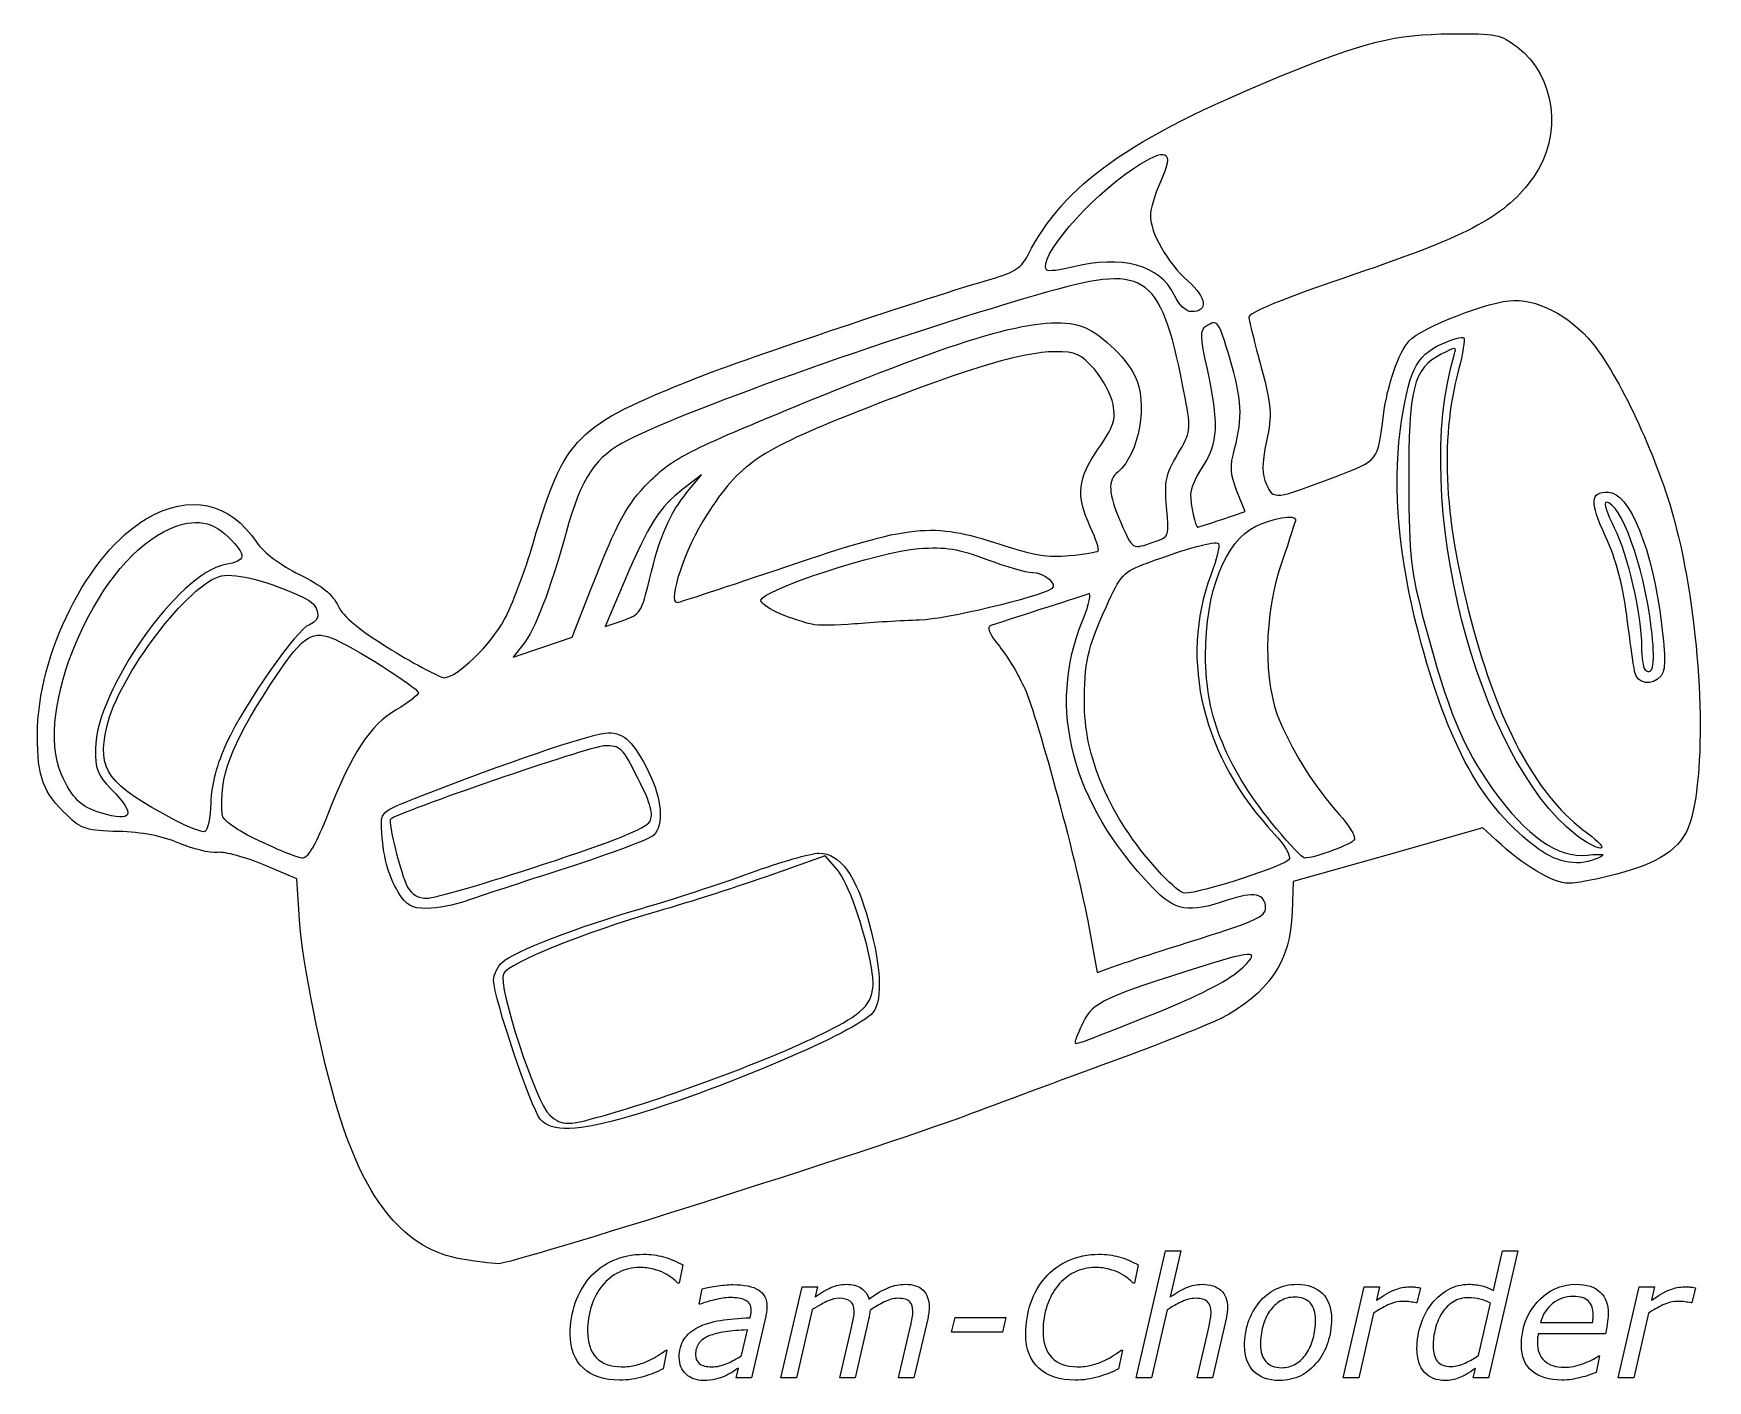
# Model space of a CAD drawing. Extents: x 51.6 to 71.7, y 185.7 to 201.8.
import ezdxf

# ---------------------------------------------------------------- set-up
doc = ezdxf.new("R2010")
doc.units = 0
doc.layers.add('Layer_1', color=7, linetype='CONTINUOUS')

msp = doc.modelspace()

# ---------------------------------------------------------------- linework, layer by layer
at = {"layer": 'Layer_1', "color": 7}
for p, q in [((65.31335, 198.694472), (65.31335, 198.694472)), ((59.646085, 196.536443), (59.421593, 196.366406)), ((59.478547, 196.335516), (59.646085, 196.536443)), ((66.163546, 196.098644), (66.065704, 196.34317)), ((65.884735, 196.003647), (65.884744, 196.003647)), ((65.884744, 196.003647), (66.163546, 196.098644)), ((60.657865, 195.435902), (60.657865, 195.435902)), ((58.094814, 194.590988), (58.323447, 195.174676)), ((58.717366, 195.254512), (58.48785, 194.717516)), ((59.021231, 195.283196), (59.021231, 195.283196)), ((58.48785, 194.717516), (58.705381, 194.792826)), ((60.968577, 194.744921), (60.968577, 194.744921)), ((57.741605, 194.471706), (58.094814, 194.590988)), ((71.034566, 194.706383), (71.034566, 194.706383)), ((57.502715, 194.497759), (57.388397, 194.352426)), ((57.388397, 194.352426), (57.741605, 194.471706)), ((70.834214, 194.180392), (70.834217, 194.180392)), ((52.44367, 192.483188), (52.44367, 192.483188)), ((53.33045, 192.396993), (53.33045, 192.396993)), ((54.339387, 192.14922), (54.339387, 192.14922)), ((66.539657, 192.294873), (66.539657, 192.294873)), ((69.015621, 192.303343), (67.877538, 191.98196)), ((69.169974, 192.159982), (69.015621, 192.303343)), ((61.126176, 191.971227), (60.4763, 191.739621)), ((61.270435, 191.805314), (61.126176, 191.971227)), ((67.877538, 191.98196), (66.739455, 191.660578)), ((69.679002, 192.053941), (69.679002, 192.053934)), ((54.79042, 191.694215), (54.397824, 191.861071)), ((57.737274, 191.863863), (57.737274, 191.863863)), ((65.162057, 191.745801), (65.162057, 191.745801)), ((54.822365, 191.20153), (54.79042, 191.694215)), ((56.008519, 191.535405), (56.008519, 191.535405)), ((66.739455, 191.660578), (66.728049, 191.294625)), ((64.289755, 191.121599), (64.389466, 190.572536)), ((65.629478, 190.980023), (65.629478, 190.980023)), ((64.389466, 190.572536), (64.619794, 190.653801)), ((65.100032, 190.088359), (65.100032, 190.088359)), ((57.711731, 188.811515), (57.711731, 188.811515)), ((58.557564, 188.880741), (58.557564, 188.880732)), ((56.769872, 187.135016), (56.76988, 187.135016)), ((64.857182, 185.709815), (65.208429, 187.232214)), ((65.208429, 187.232214), (65.39237, 187.232214)), ((65.39237, 187.232214), (65.265177, 186.681372)), ((69.435158, 187.232219), (69.082932, 185.70982)), ((69.141636, 186.758675), (69.251217, 187.232223)), ((69.251217, 187.232223), (69.435158, 187.232219)), ((59.419209, 187.064906), (59.37518, 186.845745)), ((64.881652, 187.064906), (64.837625, 186.845745)), ((59.37518, 186.845745), (59.360505, 186.845745)), ((59.616848, 186.593303), (59.653049, 186.777244)), ((60.598187, 185.709815), (60.850616, 186.802695)), ((60.850616, 186.802695), (61.034557, 186.802695)), ((61.034557, 186.802695), (61.006183, 186.681372)), ((64.837625, 186.845745), (64.822948, 186.845745)), ((67.341357, 185.70981), (67.59085, 186.80269)), ((67.59085, 186.80269), (67.776748, 186.80269)), ((67.776748, 186.80269), (67.739569, 186.641253)), ((68.265952, 186.790944), (68.223889, 186.60897)), ((70.638588, 185.709815), (70.888081, 186.802695)), ((70.888081, 186.802695), (71.073978, 186.802695)), ((71.073978, 186.802695), (71.036799, 186.641258)), ((71.563183, 186.790948), (71.521119, 186.608975)), ((59.626631, 186.593303), (59.616848, 186.593303)), ((60.97096, 186.525806), (60.782128, 185.709815)), ((62.374974, 186.561027), (62.374975, 186.561027)), ((65.229954, 186.525806), (65.041121, 185.709815)), ((65.952018, 186.5532), (65.952029, 186.5532)), ((68.223889, 186.60897), (68.214096, 186.60897)), ((68.961609, 185.978879), (69.106413, 186.606039)), ((71.521119, 186.608975), (71.511327, 186.608975)), ((60.415229, 186.45143), (60.244008, 185.709799)), ((61.30362, 185.709815), (61.447445, 186.332079)), ((61.649, 186.409375), (61.487562, 185.709815)), ((62.009052, 185.709815), (62.152878, 186.332079)), ((62.357365, 186.419158), (62.192992, 185.709815)), ((62.644036, 186.258701), (62.68513, 186.435792)), ((62.68513, 186.435792), (63.295655, 186.435792)), ((63.295655, 186.435792), (63.254563, 186.258701)), ((65.587087, 185.709815), (65.730912, 186.332079)), ((65.935398, 186.419158), (65.771026, 185.709815)), ((67.199498, 186.416223), (67.199498, 186.416223)), ((67.703369, 186.485685), (67.527255, 185.70981)), ((69.705276, 186.375136), (70.329421, 186.375136)), ((71.0006, 186.485689), (70.824486, 185.709815)), ((60.123661, 185.978877), (60.195085, 186.286096)), ((63.254563, 186.258701), (62.644036, 186.258701)), ((70.483999, 186.240116), (69.678771, 186.240116)), ((59.229399, 186.043438), (59.183414, 185.818403)), ((59.215701, 186.043438), (59.229399, 186.043438)), ((64.691844, 186.043438), (64.645859, 185.818403)), ((64.678144, 186.043438), (64.691844, 186.043438)), ((66.900105, 186.003337), (66.900105, 186.003337)), ((70.414465, 185.974966), (70.37435, 185.776351)), ((70.403695, 185.974966), (70.414465, 185.974966)), ((60.061046, 185.709799), (60.088439, 185.826244)), ((60.244008, 185.709799), (60.061046, 185.709799)), ((60.782128, 185.709815), (60.598187, 185.709815)), ((61.487562, 185.709815), (61.30362, 185.709815)), ((62.192992, 185.709815), (62.009052, 185.709815)), ((65.041121, 185.709815), (64.857182, 185.709815)), ((65.771026, 185.709815), (65.587087, 185.709815)), ((67.527255, 185.70981), (67.341357, 185.70981)), ((68.898991, 185.70982), (68.925407, 185.824292)), ((69.082932, 185.70982), (68.898991, 185.70982)), ((70.824486, 185.709815), (70.638588, 185.709815)), ((58.662902, 185.683383), (58.6629, 185.683396)), ((64.125346, 185.683383), (64.125344, 185.683396)), ((69.961462, 185.68438), (69.961539, 185.68438))]:
    msp.add_line(p, q, dxfattribs=at)
for points in [[(66.584604, 201.314752), (67.596421, 201.730385), (67.954307, 201.819156), (68.638565, 201.82423)], [(68.638565, 201.82423), (69.174793, 201.828206), (69.229985, 201.817209), (69.426606, 201.667239)], [(69.426606, 201.667239), (69.886, 201.316842), (69.974549, 200.606372), (69.621039, 200.107218)], [(63.562008, 199.174287), (63.99312, 200.021152), (64.763437, 200.566657), (66.584604, 201.314752)], [(64.823884, 200.209467), (65.226639, 200.476802), (65.321452, 200.43088), (65.149464, 200.051776)], [(63.786114, 198.992241), (63.659763, 199.118591), (64.284665, 199.851554), (64.823884, 200.209467)], [(65.149464, 200.051776), (65.083137, 199.905578), (65.028275, 199.724018), (65.027548, 199.64831)], [(69.621039, 200.107218), (69.292047, 199.642682), (68.87849, 199.417577), (67.481147, 198.942447)], [(65.027548, 199.64831), (65.025503, 199.439377), (65.233887, 199.075791), (65.478874, 198.860692)], [(63.118409, 198.884436), (63.400117, 198.96492), (63.482995, 199.019071), (63.562008, 199.174287)], [(65.31335, 198.694472), (65.143388, 199.050885), (64.681788, 199.176161), (64.08873, 199.026827)], [(64.08873, 199.026827), (63.940576, 198.989521), (63.804396, 198.973958), (63.786114, 198.992241)], [(65.443683, 197.462083), (65.167031, 198.938826), (64.998221, 199.070411), (63.811805, 198.734107)], [(67.481147, 198.942447), (66.616646, 198.648496), (66.201618, 198.479714), (66.208191, 198.424765)], [(59.596096, 197.702928), (60.169115, 197.930076), (62.415964, 198.683748), (63.118409, 198.884436)], [(65.478874, 198.860692), (65.705951, 198.661315), (65.724816, 198.493523), (65.520156, 198.493523)], [(63.811805, 198.734107), (62.080803, 198.243437), (59.544951, 197.349578), (58.763141, 196.954509)], [(65.520156, 198.493523), (65.453503, 198.493523), (65.370902, 198.573784), (65.31335, 198.694472)], [(68.130448, 198.142106), (68.278189, 198.305358), (69.10228, 198.624433), (69.387309, 198.628741)], [(69.387309, 198.628741), (69.717558, 198.633739), (70.121811, 198.39988), (70.372719, 198.058696)], [(60.921051, 197.418533), (62.914236, 198.236128), (63.75165, 198.466004), (64.199027, 198.318356)], [(65.979475, 197.937476), (65.845205, 198.390495), (65.83307, 198.406535), (65.692119, 198.317325)], [(66.208191, 198.424765), (66.213553, 198.379925), (66.280331, 198.10896), (66.356584, 197.822622)], [(64.199027, 198.318356), (64.411193, 198.248333), (64.719083, 197.964056), (64.842137, 197.724562)], [(65.692119, 198.317325), (65.618584, 198.270785), (65.62069, 198.199035), (65.707137, 197.805575)], [(67.822649, 197.25118), (67.86957, 197.612094), (68.004659, 198.003109), (68.130448, 198.142106)], [(68.516618, 198.104507), (68.647442, 198.163501), (68.768389, 198.197861), (68.785388, 198.180862)], [(68.785388, 198.180862), (68.802383, 198.163867), (68.774233, 197.990561), (68.722795, 197.795746)], [(63.884573, 198.012618), (63.49393, 198.012618), (62.797669, 197.801163), (61.509599, 197.291337)], [(64.355788, 197.803505), (64.194217, 197.987526), (64.137676, 198.012618), (63.884573, 198.012618)], [(66.038068, 196.850169), (66.138043, 197.223961), (66.126283, 197.442155), (65.979475, 197.937476)], [(68.023021, 197.057251), (68.11735, 197.765722), (68.21236, 197.967307), (68.516618, 198.104507)], [(68.513498, 197.982927), (68.18105, 197.811012), (68.121537, 197.575553), (68.125965, 196.449677)], [(70.127447, 192.223612), (68.942211, 193.147436), (68.152373, 196.264223), (68.67075, 197.971885)], [(68.67075, 197.971885), (68.702344, 198.075961), (68.694483, 198.076511), (68.513498, 197.982927)], [(70.372719, 198.058696), (70.729914, 197.57299), (71.151481, 196.628143), (71.334545, 195.902995)], [(64.57981, 197.378946), (64.557589, 197.497442), (64.456769, 197.688494), (64.355788, 197.803505)], [(65.707137, 197.805575), (65.848426, 197.162576), (65.837537, 196.908005), (65.65741, 196.642924)], [(66.356584, 197.822622), (66.482262, 197.350686), (66.488262, 197.268297), (66.420754, 196.941456)], [(68.722795, 197.795746), (68.492448, 196.923151), (68.548278, 195.978953), (68.907886, 194.665471)], [(57.629567, 195.728306), (58.005769, 196.997236), (58.129636, 197.121612), (59.596096, 197.702928)], [(64.842137, 197.724562), (65.004887, 197.407811), (64.895347, 196.785558), (64.639456, 196.573188)], [(59.014895, 196.44967), (59.308284, 196.743061), (59.450208, 196.815197), (60.921051, 197.418533)], [(64.402435, 196.847268), (64.58917, 197.118402), (64.614464, 197.194218), (64.57981, 197.378946)], [(65.354623, 196.781912), (65.514985, 197.055551), (65.516985, 197.070817), (65.443683, 197.462083)], [(61.509599, 197.291337), (60.328863, 196.823996), (60.101359, 196.668328), (59.70847, 196.058934)], [(67.244379, 196.514695), (67.768484, 196.714833), (67.749831, 196.691077), (67.822649, 197.25118)], [(58.763141, 196.954509), (58.371705, 196.756706), (58.20473, 196.507388), (58.02134, 195.846884)], [(66.420754, 196.941456), (66.362366, 196.658769), (66.361973, 196.546464), (66.418937, 196.421441)], [(68.242035, 194.64627), (68.011268, 195.524616), (67.933277, 196.383183), (68.023021, 197.057251)], [(64.307256, 195.914728), (64.133507, 196.297683), (64.152574, 196.48448), (64.402435, 196.847268)], [(65.222586, 196.14898), (65.194581, 196.457822), (65.211112, 196.537013), (65.354623, 196.781912)], [(66.065704, 196.34317), (65.984178, 196.546926), (65.979571, 196.631458), (66.038068, 196.850169)], [(64.639456, 196.573188), (64.512688, 196.467978), (64.520931, 196.318256), (64.67295, 195.96488)], [(65.65741, 196.642924), (65.574752, 196.521284), (65.507494, 196.367176), (65.507947, 196.300461)], [(58.323447, 195.174676), (58.64342, 195.991553), (58.746082, 196.180859), (59.014895, 196.44967)], [(59.421593, 196.366406), (59.147005, 196.158427), (59.013849, 195.948188), (58.717366, 195.254512)], [(59.021231, 195.283196), (59.144123, 195.801982), (59.264347, 196.078625), (59.478547, 196.335516)], [(66.418937, 196.421441), (66.503362, 196.236146), (66.519791, 196.238002), (67.244379, 196.514695)], [(68.125965, 196.449677), (68.129555, 195.535045), (68.144618, 195.402128), (68.319399, 194.742785)], [(70.486803, 195.798492), (70.292365, 196.222432), (70.29887, 196.329443), (70.519077, 196.329443)], [(70.519077, 196.329443), (70.772543, 196.329443), (71.049468, 195.643238), (71.158283, 194.745527)], [(52.985973, 196.0093), (53.507877, 196.315157), (53.980571, 196.214487), (54.312454, 195.726799)], [(65.07133, 195.732084), (65.253162, 195.795473), (65.254346, 195.798736), (65.222586, 196.14898)], [(65.507947, 196.300461), (65.508855, 196.182788), (65.56867, 195.90865), (65.593599, 195.90865)], [(70.492119, 196.209218), (70.460375, 196.209218), (70.504297, 196.071276), (70.589738, 195.902677)], [(71.034566, 194.706383), (70.941101, 195.45724), (70.669674, 196.209218), (70.492119, 196.209218)], [(51.681068, 193.415387), (51.681068, 194.391952), (52.289311, 195.601031), (52.985973, 196.0093)], [(53.193832, 195.853607), (53.52272, 196.021392), (53.760184, 196.002866), (53.969999, 195.793051)], [(59.70847, 196.058934), (59.44959, 195.657397), (59.230148, 195.00695), (59.353561, 195.00695)], [(60.657865, 195.435902), (62.165164, 195.946527), (62.409077, 195.972112), (63.222828, 195.704961)], [(64.67295, 195.96488), (64.813258, 195.638728), (64.80962, 195.640852), (65.07133, 195.732084)], [(65.593599, 195.90865), (65.600392, 195.90865), (65.731395, 195.951398), (65.884735, 196.003647)], [(66.29155, 195.920792), (66.486479, 196.016925), (66.769515, 196.06388), (66.769515, 196.000087)], [(66.769515, 196.000087), (66.769515, 195.984251), (66.696471, 195.761079), (66.607192, 195.50415)], [(51.966605, 192.953603), (51.634203, 193.703374), (52.36526, 195.430899), (53.193832, 195.853607)], [(53.969999, 195.793051), (54.197891, 195.565158), (54.191513, 195.50983), (53.931731, 195.461096)], [(54.312454, 195.726799), (54.396471, 195.603339), (54.593353, 195.454914), (54.823417, 195.341589)], [(57.283796, 194.805038), (57.371049, 194.965679), (57.526646, 195.381151), (57.629567, 195.728306)], [(58.02134, 195.846884), (57.824293, 195.1372), (57.650903, 194.686148), (57.502715, 194.497759)], [(64.402435, 195.6255), (64.416067, 195.639132), (64.373244, 195.76929), (64.307256, 195.914728)], [(64.989492, 195.479965), (65.472551, 195.660341), (65.805333, 195.750717), (65.844016, 195.712034)], [(65.688189, 194.371642), (65.689552, 195.139124), (65.923159, 195.739111), (66.29155, 195.920792)], [(70.739776, 194.856667), (70.693734, 195.216935), (70.609216, 195.531594), (70.486803, 195.798492)], [(70.589738, 195.902677), (70.751561, 195.583334), (70.917335, 194.858693), (70.917335, 194.470661)], [(71.334545, 195.902995), (71.626309, 194.747256), (71.708691, 193.162545), (71.515653, 192.419208)], [(60.357425, 195.03274), (60.357425, 195.154594), (61.776868, 195.619752), (62.248588, 195.652482)], [(62.248588, 195.652482), (62.581604, 195.675591), (62.723597, 195.653164), (63.064674, 195.524044)], [(63.222828, 195.704961), (63.62158, 195.574053), (63.804487, 195.544185), (64.055716, 195.568959)], [(64.055716, 195.568959), (64.232773, 195.586431), (64.388798, 195.611861), (64.402435, 195.6255)], [(65.844016, 195.712034), (65.863555, 195.692495), (65.822091, 195.522899), (65.751853, 195.335175)], [(53.931731, 195.461096), (53.372376, 195.356161), (52.38663, 193.956532), (52.37646, 193.252819)], [(52.513352, 193.516089), (52.649105, 194.122697), (53.505904, 195.248687), (53.890224, 195.325551)], [(53.890224, 195.325551), (54.070309, 195.361569), (54.467783, 195.256941), (54.882103, 195.064455)], [(54.823417, 195.341589), (55.092513, 195.20904), (55.223039, 195.103626), (55.287868, 194.966495)], [(59.353561, 195.00695), (59.374516, 195.00695), (59.961452, 195.199977), (60.657865, 195.435902)], [(63.064674, 195.524044), (63.291781, 195.438017), (63.538691, 195.36763), (63.61336, 195.36763)], [(63.61336, 195.36763), (63.754269, 195.36763), (63.926146, 195.219064), (63.841909, 195.17008)], [(64.500071, 194.96067), (64.671748, 195.341932), (64.699946, 195.371849), (64.989492, 195.479965)], [(65.751853, 195.335175), (65.369127, 194.312245), (65.658042, 193.139335), (66.516492, 192.23095)], [(66.607192, 195.50415), (66.382969, 194.858866), (66.374669, 194.051722), (66.587244, 193.56423)], [(58.705381, 194.792826), (58.910623, 194.863885), (58.928465, 194.891585), (59.021231, 195.283196)], [(63.841909, 195.17008), (63.651602, 195.059413), (62.579643, 194.805229), (62.261015, 194.795214)], [(64.21305, 194.786382), (64.294803, 194.987527), (64.325389, 195.125342), (64.284986, 195.110506)], [(54.882103, 195.064455), (55.067812, 194.978178), (55.102296, 194.792369), (54.942216, 194.740545)], [(55.287868, 194.966495), (55.35145, 194.832004), (55.539567, 194.676906), (55.92584, 194.440504)], [(60.968577, 194.744921), (60.654275, 194.823273), (60.357425, 194.963073), (60.357425, 195.03274)], [(64.284986, 195.110506), (64.22784, 195.089513), (63.430643, 194.831995), (63.114306, 194.732327)], [(64.238137, 193.769637), (64.235388, 194.29628), (64.268307, 194.445973), (64.500071, 194.96067)], [(54.942216, 194.740545), (54.795846, 194.69316), (54.166586, 193.794963), (53.950344, 193.324762)], [(56.561238, 194.105246), (56.711005, 194.105246), (57.117577, 194.499008), (57.283796, 194.805038)], [(61.479541, 194.748942), (61.264637, 194.730243), (61.034703, 194.728449), (60.968577, 194.744921)], [(62.261015, 194.795214), (62.046109, 194.788466), (61.694447, 194.767636), (61.479541, 194.748942)], [(63.114306, 194.732327), (63.059698, 194.715128), (63.090848, 194.638882), (63.216764, 194.481571)], [(65.047782, 191.59552), (64.083225, 192.605751), (63.787, 193.738106), (64.21305, 194.786382)], [(68.319399, 194.742785), (68.588456, 193.727758), (68.780417, 193.262879), (69.135594, 192.766168)], [(70.834217, 194.180392), (70.820312, 194.254782), (70.777807, 194.559105), (70.739776, 194.856667)], [(71.158283, 194.745527), (71.206561, 194.347225), (71.2052, 194.192434), (71.152853, 194.129365)], [(54.473185, 194.018124), (54.843012, 194.585488), (54.960623, 194.676293), (55.20521, 194.583302)], [(55.20521, 194.583302), (55.437688, 194.494912), (56.249681, 193.982671), (56.249681, 193.924401)], [(69.679002, 192.053934), (69.002612, 192.552697), (68.602379, 193.27473), (68.242035, 194.64627)], [(68.907886, 194.665471), (69.235842, 193.467598), (69.688938, 192.659488), (70.267682, 192.24025)], [(70.958413, 194.204437), (71.058465, 194.104385), (71.086499, 194.289171), (71.034566, 194.706383)], [(55.92584, 194.440504), (56.227131, 194.256113), (56.513061, 194.105246), (56.561238, 194.105246)], [(63.216764, 194.481571), (63.316271, 194.357249), (63.452966, 194.130026), (63.52053, 193.97663)], [(66.539657, 192.294873), (65.945325, 193.009035), (65.686957, 193.639202), (65.688189, 194.371642)], [(70.917335, 194.470661), (70.917335, 194.34683), (70.93583, 194.22703), (70.958413, 194.204437)], [(71.152853, 194.129365), (71.043597, 193.997719), (70.862969, 194.026644), (70.834214, 194.180392)], [(53.896522, 192.464814), (53.85967, 192.918369), (53.996403, 193.286674), (54.473185, 194.018124)], [(56.249681, 193.924401), (56.249681, 193.897903), (56.130483, 193.806366), (55.984797, 193.720989)], [(63.52053, 193.97663), (63.679991, 193.614603), (64.161721, 191.826621), (64.289755, 191.121599)], [(55.984797, 193.720989), (55.670609, 193.536862), (55.452025, 193.203598), (55.163307, 192.468506)], [(65.162057, 191.745801), (64.577767, 192.37001), (64.2416, 193.106379), (64.238137, 193.769637)], [(66.587244, 193.56423), (66.755275, 193.178892), (67.007196, 192.78655), (67.294347, 192.462985)], [(52.040229, 192.45213), (51.747178, 192.730936), (51.681068, 192.908238), (51.681068, 193.415387)], [(53.33045, 192.396993), (52.511454, 192.832226), (52.395768, 192.990668), (52.513352, 193.516089)], [(53.950344, 193.324762), (53.830295, 193.063722), (53.767773, 192.826925), (53.76103, 192.607741)], [(56.399965, 192.734007), (57.525489, 193.16526), (58.361193, 193.444003), (58.528617, 193.444003)], [(58.528617, 193.444003), (58.721034, 193.444003), (58.827096, 193.340084), (59.014119, 192.968312)], [(52.37646, 193.252819), (52.372986, 193.012241), (52.401584, 192.939792), (52.567739, 192.768292)], [(58.473875, 193.287012), (58.305074, 193.281628), (55.995669, 192.488668), (55.915598, 192.408598)], [(58.88503, 192.894074), (58.693078, 193.276188), (58.675042, 193.293426), (58.473875, 193.287012)], [(52.44367, 192.483188), (52.200963, 192.556042), (52.09773, 192.657836), (51.966605, 192.953603)], [(59.014119, 192.968312), (59.170311, 192.657827), (59.195131, 192.334797), (59.07192, 192.216021)], [(52.567739, 192.768292), (52.866773, 192.459638), (52.826954, 192.368138), (52.44367, 192.483188)], [(55.808419, 192.305931), (55.79887, 192.502859), (55.801322, 192.504631), (56.399965, 192.734007)], [(59.025053, 192.380945), (59.072249, 192.469131), (59.041032, 192.583526), (58.88503, 192.894074)], [(69.135594, 192.766168), (69.539099, 192.201873), (69.912464, 191.942284), (70.269643, 191.9777)], [(53.76103, 192.607741), (53.755493, 192.427744), (53.723133, 192.271199), (53.689121, 192.259864)], [(52.653461, 192.261268), (52.272034, 192.270742), (52.21088, 192.289772), (52.040229, 192.45213)], [(53.689121, 192.259864), (53.65511, 192.248526), (53.493708, 192.310234), (53.33045, 192.396993)], [(54.339387, 192.14922), (54.054634, 192.285683), (53.902254, 192.394273), (53.896522, 192.464814)], [(55.163307, 192.468506), (55.030542, 192.130478), (54.924568, 191.943379), (54.865379, 191.942513)], [(55.915598, 192.408598), (55.881322, 192.374323), (56.040192, 191.744629), (56.120737, 191.59552)], [(57.737274, 191.863863), (58.599804, 192.147566), (58.982361, 192.301173), (59.025053, 192.380945)], [(67.294347, 192.462985), (67.406416, 192.336705), (67.488322, 192.204023), (67.47636, 192.168136)], [(71.515653, 192.419208), (71.431519, 192.095241), (71.189194, 191.905895), (70.678087, 191.764761)], [(53.376318, 192.122042), (53.178581, 192.207106), (52.933485, 192.254313), (52.653461, 192.261268)], [(53.840362, 192.010632), (53.749685, 192.001113), (53.540866, 192.051256), (53.376318, 192.122042)], [(54.865379, 191.942513), (54.814852, 191.941831), (54.578156, 192.034793), (54.339387, 192.14922)], [(56.008519, 191.535405), (55.88458, 191.738594), (55.824759, 191.968948), (55.808419, 192.305931)], [(59.07192, 192.216021), (59.024025, 192.169852), (58.552022, 191.99294), (58.023025, 191.822883)], [(66.516492, 192.23095), (66.631457, 192.109298), (66.711432, 191.973056), (66.694215, 191.92819)], [(66.876904, 191.942084), (66.853314, 191.941629), (66.701551, 192.100338), (66.539657, 192.294873)], [(67.47636, 192.168136), (67.458002, 192.113045), (67.012274, 191.944962), (66.876904, 191.942084)], [(70.040889, 191.640598), (69.856625, 191.640598), (69.500548, 191.852951), (69.169974, 192.159982)], [(70.42507, 192.061398), (70.375841, 192.061398), (70.241908, 192.134393), (70.127447, 192.223612)], [(70.267682, 192.24025), (70.403475, 192.141881), (70.4743, 192.061398), (70.42507, 192.061398)], [(54.397824, 191.861071), (54.181896, 191.952842), (53.931038, 192.020143), (53.840362, 192.010632)], [(60.231899, 191.765327), (60.58716, 191.895103), (60.956708, 192.001283), (61.053116, 192.001283)], [(61.053116, 192.001283), (61.30813, 192.001283), (61.500888, 191.735461), (61.652019, 191.175363)], [(66.694215, 191.92819), (66.667205, 191.857799), (65.629898, 191.520378), (65.440516, 191.520378)], [(70.406372, 191.946346), (70.177216, 191.838022), (69.920275, 191.87603), (69.679002, 192.053941)], [(70.269643, 191.9777), (70.462265, 191.996807), (70.496497, 191.988946), (70.406372, 191.946346)], [(56.352014, 191.460263), (56.439033, 191.460263), (57.0624, 191.641882), (57.737274, 191.863863)], [(58.023025, 191.822883), (57.494027, 191.652829), (56.952103, 191.47462), (56.818748, 191.426865)], [(58.928962, 191.339624), (59.290317, 191.443982), (59.876639, 191.635548), (60.231899, 191.765327)], [(60.4763, 191.739621), (60.118869, 191.612239), (59.506047, 191.415332), (59.114474, 191.302052)], [(61.683287, 190.627834), (61.599554, 191.09523), (61.404742, 191.65085), (61.270435, 191.805314)], [(65.440516, 191.520378), (65.403419, 191.520378), (65.278111, 191.621818), (65.162057, 191.745801)], [(70.678087, 191.764761), (70.430784, 191.696471), (70.144044, 191.640598), (70.040889, 191.640598)], [(56.351986, 191.340038), (56.163452, 191.340038), (56.108686, 191.371189), (56.008519, 191.535405)], [(56.120737, 191.59552), (56.168002, 191.50802), (56.249661, 191.460263), (56.352014, 191.460263)], [(65.948353, 191.436225), (65.482325, 191.277433), (65.324901, 191.305278), (65.047782, 191.59552)], [(66.408835, 191.344509), (66.408835, 191.517733), (66.269192, 191.545545), (65.948353, 191.436225)], [(56.818748, 191.426865), (56.685393, 191.379109), (56.47535, 191.340038), (56.351986, 191.340038)], [(57.25658, 190.694597), (57.403492, 190.826641), (58.150989, 191.114946), (58.928962, 191.339624)], [(65.629478, 190.980023), (66.285111, 191.186094), (66.408835, 191.243955), (66.408835, 191.344509)], [(55.286722, 188.905442), (55.084652, 189.565728), (54.854707, 190.702726), (54.822365, 191.20153)], [(59.114474, 191.302052), (58.223232, 191.044223), (57.339874, 190.68612), (57.269157, 190.553983)], [(61.652019, 191.175363), (61.811094, 190.585825), (61.819225, 190.190915), (61.67491, 190.063592)], [(66.728049, 191.294625), (66.709623, 190.703176), (66.443254, 190.31111), (65.85646, 190.011752)], [(64.619794, 190.653801), (64.746474, 190.698495), (65.200834, 190.845296), (65.629478, 190.980023)], [(66.091903, 190.59362), (66.367415, 190.837092), (66.294015, 190.846141), (65.657419, 190.647182)], [(57.152114, 190.474106), (57.151682, 190.543372), (57.19872, 190.642593), (57.25658, 190.694597)], [(57.269157, 190.553983), (57.196476, 190.418181), (57.661148, 189.003688), (57.825525, 188.860361)], [(61.33797, 189.964244), (61.672436, 190.153627), (61.743704, 190.290583), (61.683287, 190.627834)], [(65.657419, 190.647182), (64.500649, 190.28565), (64.331623, 190.207291), (64.224655, 189.982981)], [(65.100032, 190.088359), (65.574916, 190.277582), (65.951157, 190.469242), (66.091903, 190.59362)], [(57.711731, 188.811515), (57.602083, 188.939574), (57.153285, 190.272929), (57.152114, 190.474106)], [(58.557564, 188.880732), (59.537419, 189.168692), (60.806147, 189.663111), (61.33797, 189.964244)], [(61.67491, 190.063592), (61.385614, 189.808362), (59.808873, 189.144438), (58.77704, 188.843378)], [(64.124528, 189.738562), (64.124528, 189.698684), (64.100165, 189.689948), (65.100032, 190.088359)], [(64.224655, 189.982981), (64.169586, 189.867498), (64.124528, 189.75751), (64.124528, 189.738562)], [(65.85646, 190.011752), (65.726802, 189.945602), (65.142055, 189.715319), (64.557024, 189.500006)], [(64.557024, 189.500006), (63.971993, 189.284696), (63.182243, 188.992301), (62.802026, 188.850244)], [(56.76988, 187.135016), (56.092914, 187.248616), (55.621588, 187.811233), (55.286722, 188.905442)], [(62.802026, 188.850244), (61.750752, 188.457463), (57.370185, 187.07102), (57.205829, 187.079056)], [(58.77704, 188.843378), (58.153451, 188.661432), (57.848058, 188.652296), (57.711731, 188.811515)], [(57.825525, 188.860361), (57.978975, 188.726563), (58.038615, 188.728222), (58.557564, 188.880741)], [(57.205829, 187.079056), (57.126285, 187.082941), (56.930104, 187.108126), (56.769872, 187.135016)], [(58.305782, 186.914232), (58.380793, 187.000331), (58.473089, 187.068168), (58.582671, 187.117742)], [(58.582671, 187.117742), (58.692252, 187.167966), (58.814553, 187.193079), (58.949573, 187.193079)], [(58.949573, 187.193079), (59.033716, 187.193079), (59.113293, 187.182642), (59.188304, 187.161768)], [(59.188304, 187.161768), (59.263316, 187.141549), (59.340284, 187.109262), (59.419209, 187.064906)], [(63.768226, 186.914232), (63.843237, 187.000331), (63.935533, 187.068168), (64.045115, 187.117742)], [(64.045115, 187.117742), (64.154696, 187.167966), (64.276997, 187.193079), (64.412018, 187.193079)], [(64.412018, 187.193079), (64.496161, 187.193079), (64.575737, 187.182642), (64.650748, 187.161768)], [(64.650748, 187.161768), (64.725759, 187.141549), (64.802727, 187.109262), (64.881652, 187.064906)], [(58.131625, 186.60897), (58.172066, 186.725074), (58.230118, 186.826828), (58.305782, 186.914232)], [(58.653117, 186.975864), (58.576801, 186.938034), (58.510596, 186.884874), (58.454501, 186.816386)], [(58.904568, 187.033591), (58.81325, 187.033591), (58.729433, 187.014349), (58.653117, 186.975864)], [(59.06894, 187.014029), (59.019367, 187.027071), (58.964577, 187.033591), (58.904568, 187.033591)], [(59.197111, 186.967067), (59.161236, 186.985982), (59.118513, 187.001636), (59.06894, 187.014029)], [(59.294952, 186.905428), (59.273427, 186.924343), (59.240813, 186.944889), (59.197111, 186.967067)], [(59.360505, 186.845745), (59.33898, 186.86727), (59.317129, 186.887164), (59.294952, 186.905428)], [(63.594071, 186.60897), (63.634511, 186.725074), (63.692563, 186.826828), (63.768226, 186.914232)], [(64.11556, 186.975864), (64.039244, 186.938034), (63.973039, 186.884874), (63.916944, 186.816386)], [(64.367012, 187.033591), (64.275693, 187.033591), (64.191875, 187.014349), (64.11556, 186.975864)], [(64.531384, 187.014029), (64.481811, 187.027071), (64.42702, 187.033591), (64.367012, 187.033591)], [(64.659554, 186.967067), (64.62368, 186.985982), (64.580956, 187.001636), (64.531384, 187.014029)], [(64.757396, 186.905428), (64.735871, 186.924343), (64.703257, 186.944889), (64.659554, 186.967067)], [(64.822948, 186.845745), (64.801423, 186.86727), (64.779572, 186.887164), (64.757396, 186.905428)], [(58.454501, 186.816386), (58.39971, 186.749854), (58.35666, 186.668972), (58.325351, 186.573741)], [(59.653049, 186.777244), (59.690228, 186.787029), (59.744693, 186.798117), (59.816443, 186.81051)], [(59.816443, 186.81051), (59.888193, 186.8229), (59.957007, 186.829095), (60.022886, 186.829095)], [(60.022886, 186.829095), (60.158559, 186.829095), (60.260313, 186.807897), (60.328149, 186.7655)], [(60.328149, 186.7655), (60.395986, 186.723101), (60.429904, 186.655917), (60.429904, 186.563946)], [(61.006183, 186.681372), (61.074671, 186.728987), (61.137942, 186.766166), (61.195994, 186.792909)], [(61.195994, 186.792909), (61.254698, 186.819652), (61.316338, 186.833024), (61.380913, 186.833024)], [(61.380913, 186.833024), (61.454619, 186.833024), (61.514302, 186.81737), (61.559961, 186.786061)], [(61.559961, 186.786061), (61.606272, 186.754752), (61.636929, 186.711375), (61.651931, 186.655933)], [(61.651931, 186.655933), (61.738031, 186.71855), (61.815325, 186.763557), (61.883814, 186.790953)], [(61.883814, 186.790953), (61.952302, 186.819), (62.019812, 186.833024), (62.086344, 186.833024)], [(62.086344, 186.833024), (62.182228, 186.833024), (62.254304, 186.809216), (62.302572, 186.761601)], [(62.302572, 186.761601), (62.35084, 186.713986), (62.374974, 186.647128), (62.374974, 186.561027)], [(63.916944, 186.816386), (63.862153, 186.749854), (63.819103, 186.668972), (63.787795, 186.573741)], [(65.265177, 186.681372), (65.334969, 186.730293), (65.400196, 186.767798), (65.460857, 186.793888)], [(65.460857, 186.793888), (65.522171, 186.819979), (65.585115, 186.833024), (65.64969, 186.833024)], [(65.64969, 186.833024), (65.744921, 186.833024), (65.818955, 186.80889), (65.871789, 186.760622)], [(65.871789, 186.760622), (65.925275, 186.713007), (65.952018, 186.643866), (65.952018, 186.5532)], [(66.330672, 186.613862), (66.384811, 186.680394), (66.451017, 186.733554), (66.52929, 186.773343)], [(66.52929, 186.773343), (66.608215, 186.81313), (66.694315, 186.833024), (66.787589, 186.833024)], [(66.787589, 186.833024), (66.913478, 186.833024), (67.013601, 186.797149), (67.087959, 186.725399)], [(67.087959, 186.725399), (67.162319, 186.653649), (67.199498, 186.550591), (67.199498, 186.416223)], [(67.739569, 186.641253), (67.826321, 186.701914), (67.899701, 186.743985), (67.959709, 186.767467)], [(67.959709, 186.767467), (68.020372, 186.790949), (68.078425, 186.80269), (68.133867, 186.80269)], [(68.133867, 186.80269), (68.165828, 186.80269), (68.188984, 186.801713), (68.203334, 186.799759)], [(68.203334, 186.799759), (68.217678, 186.798396), (68.238551, 186.795458), (68.265952, 186.790944)], [(68.406853, 186.606039), (68.462296, 186.675832), (68.527849, 186.730949), (68.603512, 186.771389)], [(68.603512, 186.771389), (68.679176, 186.812482), (68.759405, 186.833028), (68.844199, 186.833028)], [(68.844199, 186.833028), (68.902252, 186.833028), (68.955738, 186.826833), (69.004659, 186.814443)], [(69.004659, 186.814443), (69.053578, 186.802053), (69.099237, 186.783464), (69.141636, 186.758675)], [(69.666061, 186.617779), (69.792602, 186.761278), (69.949148, 186.833028), (70.135697, 186.833028)], [(70.135697, 186.833028), (70.259629, 186.833028), (70.354534, 186.802046), (70.420413, 186.740081)], [(70.420413, 186.740081), (70.486292, 186.678767), (70.519231, 186.592341), (70.519231, 186.480802)], [(71.036799, 186.641258), (71.123552, 186.701919), (71.196932, 186.74399), (71.25694, 186.767472)], [(71.25694, 186.767472), (71.317603, 186.790954), (71.375655, 186.802695), (71.431098, 186.802695)], [(71.431098, 186.802695), (71.463059, 186.802695), (71.486215, 186.801718), (71.500565, 186.799764)], [(71.500565, 186.799764), (71.514909, 186.798401), (71.535781, 186.795462), (71.563183, 186.790948)], [(58.070964, 186.233261), (58.070964, 186.367629), (58.091185, 186.492865), (58.131625, 186.60897)], [(58.325351, 186.573741), (58.294042, 186.478509), (58.278388, 186.377081), (58.278388, 186.269456)], [(59.799809, 186.646138), (59.728711, 186.628527), (59.670985, 186.610915), (59.626631, 186.593303)], [(59.98962, 186.673534), (59.934177, 186.673534), (59.870907, 186.664402), (59.799809, 186.646138)], [(60.089417, 186.666695), (60.059413, 186.671254), (60.026147, 186.673534), (59.98962, 186.673534)], [(60.169647, 186.643214), (60.146817, 186.654953), (60.120074, 186.66278), (60.089417, 186.666695)], [(60.222481, 186.596249), (60.210088, 186.615819), (60.192476, 186.631474), (60.169647, 186.643214)], [(60.24107, 186.519935), (60.24107, 186.551243), (60.234874, 186.576681), (60.222481, 186.596249)], [(60.237156, 186.477862), (60.239765, 186.491555), (60.24107, 186.505579), (60.24107, 186.519935)], [(60.425012, 186.507198), (60.422402, 186.48763), (60.419141, 186.469041), (60.415229, 186.45143)], [(60.429904, 186.563946), (60.429904, 186.546335), (60.428273, 186.527419), (60.425012, 186.507198)], [(61.163706, 186.634408), (61.115438, 186.61484), (61.05119, 186.578639), (60.97096, 186.525806)], [(61.294813, 186.664739), (61.255677, 186.664739), (61.211975, 186.654628), (61.163706, 186.634408)], [(61.426898, 186.631472), (61.394284, 186.65365), (61.350256, 186.664739), (61.294813, 186.664739)], [(61.475818, 186.51015), (61.475818, 186.569506), (61.459511, 186.609947), (61.426898, 186.631472)], [(61.467991, 186.4309), (61.473209, 186.45699), (61.475818, 186.483407), (61.475818, 186.51015)], [(61.665631, 186.520912), (61.664328, 186.504605), (61.662045, 186.486016), (61.658783, 186.465144)], [(61.836852, 186.621689), (61.779452, 186.592989), (61.722378, 186.559397), (61.665631, 186.520912)], [(62.000246, 186.664739), (61.948716, 186.664739), (61.894252, 186.650389), (61.836852, 186.621689)], [(62.142115, 186.624624), (62.117328, 186.651367), (62.070039, 186.664739), (62.000246, 186.664739)], [(62.179294, 186.51015), (62.179294, 186.559723), (62.166901, 186.597881), (62.142115, 186.624624)], [(62.171467, 186.427965), (62.176685, 186.457317), (62.179294, 186.484712), (62.179294, 186.51015)], [(62.370083, 186.492539), (62.367475, 186.468405), (62.363235, 186.443944), (62.357365, 186.419158)], [(62.374975, 186.561027), (62.374975, 186.539502), (62.373344, 186.516673), (62.370083, 186.492539)], [(63.533408, 186.233261), (63.533408, 186.367629), (63.553629, 186.492865), (63.594071, 186.60897)], [(63.787795, 186.573741), (63.756485, 186.478509), (63.74083, 186.377081), (63.74083, 186.269456)], [(65.404112, 186.623645), (65.344755, 186.596249), (65.286702, 186.563636), (65.229954, 186.525806)], [(65.568484, 186.664739), (65.51891, 186.664739), (65.46412, 186.651041), (65.404112, 186.623645)], [(65.714265, 186.622668), (65.687522, 186.650715), (65.638928, 186.664739), (65.568484, 186.664739)], [(65.755358, 186.499387), (65.755358, 186.554179), (65.74166, 186.595272), (65.714265, 186.622668)], [(65.74852, 186.422094), (65.753079, 186.448185), (65.755358, 186.47395), (65.755358, 186.499387)], [(65.952029, 186.5532), (65.952029, 186.537546), (65.950401, 186.516347), (65.947145, 186.489604)], [(66.201522, 186.377088), (66.231528, 186.465796), (66.274578, 186.54472), (66.330672, 186.613862)], [(66.457865, 186.509173), (66.422643, 186.457642), (66.395574, 186.397307), (66.376657, 186.328167)], [(66.587994, 186.633431), (66.537769, 186.603425), (66.494393, 186.562006), (66.457865, 186.509173)], [(66.758237, 186.679416), (66.694967, 186.679416), (66.638219, 186.664088), (66.587994, 186.633431)], [(66.943155, 186.60897), (66.899453, 186.655934), (66.837813, 186.679416), (66.758237, 186.679416)], [(67.008709, 186.401548), (67.008709, 186.492866), (66.986858, 186.562007), (66.943155, 186.60897)], [(67.876545, 186.585482), (67.816537, 186.558088), (67.758812, 186.524822), (67.703369, 186.485685)], [(68.059507, 186.627555), (67.998195, 186.627555), (67.937208, 186.613531), (67.876545, 186.585482)], [(68.140715, 186.622671), (68.118539, 186.625927), (68.09147, 186.627555), (68.059507, 186.627555)], [(68.214096, 186.60897), (68.188006, 186.615499), (68.163546, 186.620065), (68.140715, 186.622671)], [(68.273788, 186.35948), (68.306402, 186.453407), (68.350757, 186.535594), (68.406853, 186.606039)], [(68.661237, 186.623647), (68.608404, 186.591034), (68.563072, 186.546353), (68.52524, 186.489606)], [(68.843222, 186.672568), (68.775385, 186.672568), (68.714723, 186.656261), (68.661237, 186.623647)], [(68.977263, 186.655937), (68.935518, 186.667025), (68.890837, 186.672568), (68.843222, 186.672568)], [(69.106413, 186.606039), (69.06271, 186.628869), (69.01966, 186.645501), (68.977263, 186.655937)], [(69.476249, 186.103137), (69.476249, 186.303385), (69.53952, 186.474932), (69.666061, 186.617779)], [(69.851059, 186.602125), (69.779309, 186.544725), (69.730715, 186.469062), (69.705276, 186.375136)], [(70.097618, 186.688225), (70.004995, 186.688225), (69.922808, 186.659525), (69.851059, 186.602125)], [(70.28058, 186.629521), (70.242748, 186.668657), (70.181761, 186.688225), (70.097618, 186.688225)], [(70.338305, 186.466127), (70.338305, 186.53592), (70.319063, 186.590385), (70.28058, 186.629521)], [(71.173776, 186.585487), (71.113768, 186.558093), (71.056043, 186.524827), (71.0006, 186.485689)], [(71.356738, 186.62756), (71.295424, 186.62756), (71.234437, 186.613536), (71.173776, 186.585487)], [(71.437946, 186.622675), (71.41577, 186.625932), (71.3887, 186.62756), (71.356738, 186.62756)], [(71.511327, 186.608975), (71.485235, 186.615503), (71.460775, 186.62007), (71.437946, 186.622675)], [(59.434863, 186.172601), (59.473347, 186.232609), (59.530094, 186.281529), (59.605106, 186.319361)], [(59.605106, 186.319361), (59.678812, 186.356541), (59.767521, 186.383284), (59.871232, 186.39959)], [(59.871232, 186.39959), (59.975596, 186.416549), (60.094309, 186.426986), (60.227372, 186.4309)], [(60.227372, 186.4309), (60.231286, 186.449164), (60.234547, 186.464818), (60.237156, 186.477862)], [(61.447445, 186.332079), (61.455925, 186.372521), (61.462773, 186.405461), (61.467991, 186.4309)], [(61.658783, 186.465144), (61.656173, 186.444272), (61.652912, 186.425682), (61.649, 186.409375)], [(62.152878, 186.332079), (62.160705, 186.36665), (62.166902, 186.398612), (62.171467, 186.427965)], [(65.730912, 186.332079), (65.738742, 186.36665), (65.744612, 186.396655), (65.74852, 186.422094)], [(65.947145, 186.489604), (65.944539, 186.462861), (65.940624, 186.439379), (65.935398, 186.419158)], [(66.157495, 186.097264), (66.157495, 186.195104), (66.172171, 186.288378), (66.201522, 186.377088)], [(66.376657, 186.328167), (66.357742, 186.259026), (66.348284, 186.187276), (66.348284, 186.112918)], [(66.980334, 186.18434), (66.999251, 186.252829), (67.008709, 186.325232), (67.008709, 186.401548)], [(67.199498, 186.416223), (67.199498, 186.318383), (67.184496, 186.224456), (67.154492, 186.134443)], [(68.224868, 186.062045), (68.224868, 186.16706), (68.241175, 186.266205), (68.273788, 186.35948)], [(68.445011, 186.303709), (68.426747, 186.231306), (68.417615, 186.161187), (68.417615, 186.093351)], [(68.52524, 186.489606), (68.490669, 186.438077), (68.463926, 186.376112), (68.445011, 186.303709)], [(70.329421, 186.375136), (70.332678, 186.394051), (70.334957, 186.410032), (70.33626, 186.423078)], [(70.33626, 186.423078), (70.337623, 186.436119), (70.338305, 186.450469), (70.338305, 186.466127)], [(70.510416, 186.387855), (70.505205, 186.345456), (70.4964, 186.29621), (70.483999, 186.240116)], [(70.519231, 186.480802), (70.519231, 186.461234), (70.516293, 186.430252), (70.510416, 186.387855)], [(58.228488, 185.826244), (58.123472, 185.922128), (58.070964, 186.057801), (58.070964, 186.233261)], [(58.278388, 186.269456), (58.278388, 186.135089), (58.313284, 186.030399), (58.383077, 185.955386)], [(59.378115, 185.953437), (59.378115, 186.04019), (59.397031, 186.113244), (59.434863, 186.172601)], [(59.613911, 186.125636), (59.586516, 186.089109), (59.572818, 186.04345), (59.572818, 185.98866)], [(59.734255, 186.213692), (59.681421, 186.192167), (59.641307, 186.162815), (59.613911, 186.125636)], [(59.927001, 186.262613), (59.849381, 186.251526), (59.785132, 186.235219), (59.734255, 186.213692)], [(60.195085, 186.286096), (60.094635, 186.282189), (60.005274, 186.274361), (59.927001, 186.262613)], [(63.690933, 185.826244), (63.585916, 185.922128), (63.533408, 186.057801), (63.533408, 186.233261)], [(63.74083, 186.269456), (63.74083, 186.135089), (63.775727, 186.030399), (63.84552, 185.955386)], [(66.266097, 185.790044), (66.193696, 185.864402), (66.157495, 185.966809), (66.157495, 186.097264)], [(66.348284, 186.112918), (66.348284, 186.022904), (66.370136, 185.953763), (66.413838, 185.905496)], [(66.900105, 186.003337), (66.935328, 186.055517), (66.96207, 186.115852), (66.980334, 186.18434)], [(67.154492, 186.134443), (67.124487, 186.044429), (67.082089, 185.966156), (67.027299, 185.899625)], [(68.417615, 186.093351), (68.417615, 186.013774), (68.434574, 185.952786), (68.468492, 185.910389)], [(69.605401, 185.791025), (69.5193, 185.862124), (69.476249, 185.966161), (69.476249, 186.103137)], [(69.669978, 186.184345), (69.668615, 186.166083), (69.667933, 186.149124), (69.667933, 186.133468)], [(69.667933, 186.133468), (69.667933, 186.041497), (69.695981, 185.969096), (69.752077, 185.916263)], [(69.678771, 186.240116), (69.674863, 186.221199), (69.671932, 186.202609), (69.669978, 186.184345)], [(58.383077, 185.955386), (58.45287, 185.881028), (58.553646, 185.843849), (58.685405, 185.843849)], [(58.861518, 185.864388), (58.917613, 185.878732), (58.96849, 185.89667), (59.014149, 185.918201)], [(59.014149, 185.918201), (59.056547, 185.938421), (59.094705, 185.959621), (59.128623, 185.981798)], [(59.128623, 185.981798), (59.162541, 186.003975), (59.191567, 186.024521), (59.215701, 186.043438)], [(59.459323, 185.754821), (59.405185, 185.805697), (59.378115, 185.871903), (59.378115, 185.953437)], [(59.572818, 185.98866), (59.572818, 185.941696), (59.588799, 185.905821), (59.62076, 185.881035)], [(59.950483, 185.882991), (60.012449, 185.909734), (60.070175, 185.941696), (60.123661, 185.978877)], [(63.84552, 185.955386), (63.915312, 185.881028), (64.016089, 185.843849), (64.147848, 185.843849)], [(64.323962, 185.864388), (64.380056, 185.878732), (64.430933, 185.89667), (64.476593, 185.918201)], [(64.476593, 185.918201), (64.51899, 185.938421), (64.557147, 185.959621), (64.591065, 185.981798)], [(64.591065, 185.981798), (64.624983, 186.003975), (64.654009, 186.024521), (64.678144, 186.043438)], [(66.413838, 185.905496), (66.45754, 185.857228), (66.519505, 185.833094), (66.599736, 185.833094)], [(66.769977, 185.8781), (66.820854, 185.908104), (66.864231, 185.94985), (66.900105, 186.003337)], [(67.027299, 185.899625), (66.97055, 185.830485), (66.904997, 185.776346), (66.830639, 185.737209)], [(68.314882, 185.777327), (68.254873, 185.842555), (68.224868, 185.937461), (68.224868, 186.062045)], [(68.468492, 185.910389), (68.503063, 185.868644), (68.558832, 185.847771), (68.6358, 185.847771)], [(68.803108, 185.888865), (68.860507, 185.91626), (68.913341, 185.946265), (68.961609, 185.978879)], [(69.752077, 185.916263), (69.808172, 185.864081), (69.887749, 185.83799), (69.990807, 185.83799)], [(70.211927, 185.880061), (70.288244, 185.908109), (70.352166, 185.939744), (70.403695, 185.974966)], [(58.6629, 185.683396), (58.478307, 185.683396), (58.333503, 185.731012), (58.228488, 185.826244)], [(58.946639, 185.724476), (58.85793, 185.69708), (58.763351, 185.683383), (58.662902, 185.683383)], [(58.685405, 185.843849), (58.74737, 185.843849), (58.806075, 185.850696), (58.861518, 185.864388)], [(59.183414, 185.818403), (59.114925, 185.783832), (59.036001, 185.752523), (58.946639, 185.724476)], [(59.670659, 185.679484), (59.583907, 185.679484), (59.513462, 185.704596), (59.459323, 185.754821)], [(59.62076, 185.881035), (59.652721, 185.856249), (59.702294, 185.843856), (59.769478, 185.843856)], [(59.812528, 185.695138), (59.771435, 185.684702), (59.724145, 185.679484), (59.670659, 185.679484)], [(59.769478, 185.843856), (59.828835, 185.843856), (59.88917, 185.856901), (59.950483, 185.882991)], [(59.924066, 185.732317), (59.8908, 185.717322), (59.853621, 185.704929), (59.812528, 185.695138)], [(60.016036, 185.781238), (59.986032, 185.762322), (59.955375, 185.746016), (59.924066, 185.732317)], [(60.088439, 185.826244), (60.070827, 185.815808), (60.046693, 185.800806), (60.016036, 185.781238)], [(64.125344, 185.683396), (63.940751, 185.683396), (63.795948, 185.731012), (63.690933, 185.826244)], [(64.409085, 185.724476), (64.320375, 185.69708), (64.225796, 185.683383), (64.125346, 185.683383)], [(64.147848, 185.843849), (64.209813, 185.843849), (64.268518, 185.850696), (64.323962, 185.864388)], [(64.645859, 185.818403), (64.57737, 185.783832), (64.498445, 185.752523), (64.409085, 185.724476)], [(66.570381, 185.679484), (66.440581, 185.679484), (66.339152, 185.716337), (66.266097, 185.790044)], [(66.830639, 185.737209), (66.75628, 185.698725), (66.669527, 185.679484), (66.570381, 185.679484)], [(66.599736, 185.833094), (66.662354, 185.833094), (66.719101, 185.848096), (66.769977, 185.8781)], [(68.560463, 185.679488), (68.457403, 185.679488), (68.375543, 185.712101), (68.314882, 185.777327)], [(68.724835, 185.70982), (68.67461, 185.689599), (68.619819, 185.679488), (68.560463, 185.679488)], [(68.6358, 185.847771), (68.69059, 185.847771), (68.746359, 185.861469), (68.803108, 185.888865)], [(68.925407, 185.824292), (68.842569, 185.767545), (68.775711, 185.729388), (68.724835, 185.70982)], [(69.961539, 185.68438), (69.810213, 185.68438), (69.691501, 185.719928), (69.605401, 185.791025)], [(70.078872, 185.692196), (70.047562, 185.686985), (70.008426, 185.68438), (69.961462, 185.68438)], [(69.990807, 185.83799), (70.062557, 185.83799), (70.136264, 185.852013), (70.211927, 185.880061)], [(70.186497, 185.714711), (70.146055, 185.704926), (70.11018, 185.697421), (70.078872, 185.692196)], [(70.286294, 185.744063), (70.260203, 185.734278), (70.226937, 185.724494), (70.186497, 185.714711)], [(70.37435, 185.776351), (70.341736, 185.764612), (70.312384, 185.753849), (70.286294, 185.744063)]]:
    msp.add_open_spline(points, degree=3, dxfattribs=at)

doc.saveas('drawing.dxf')
